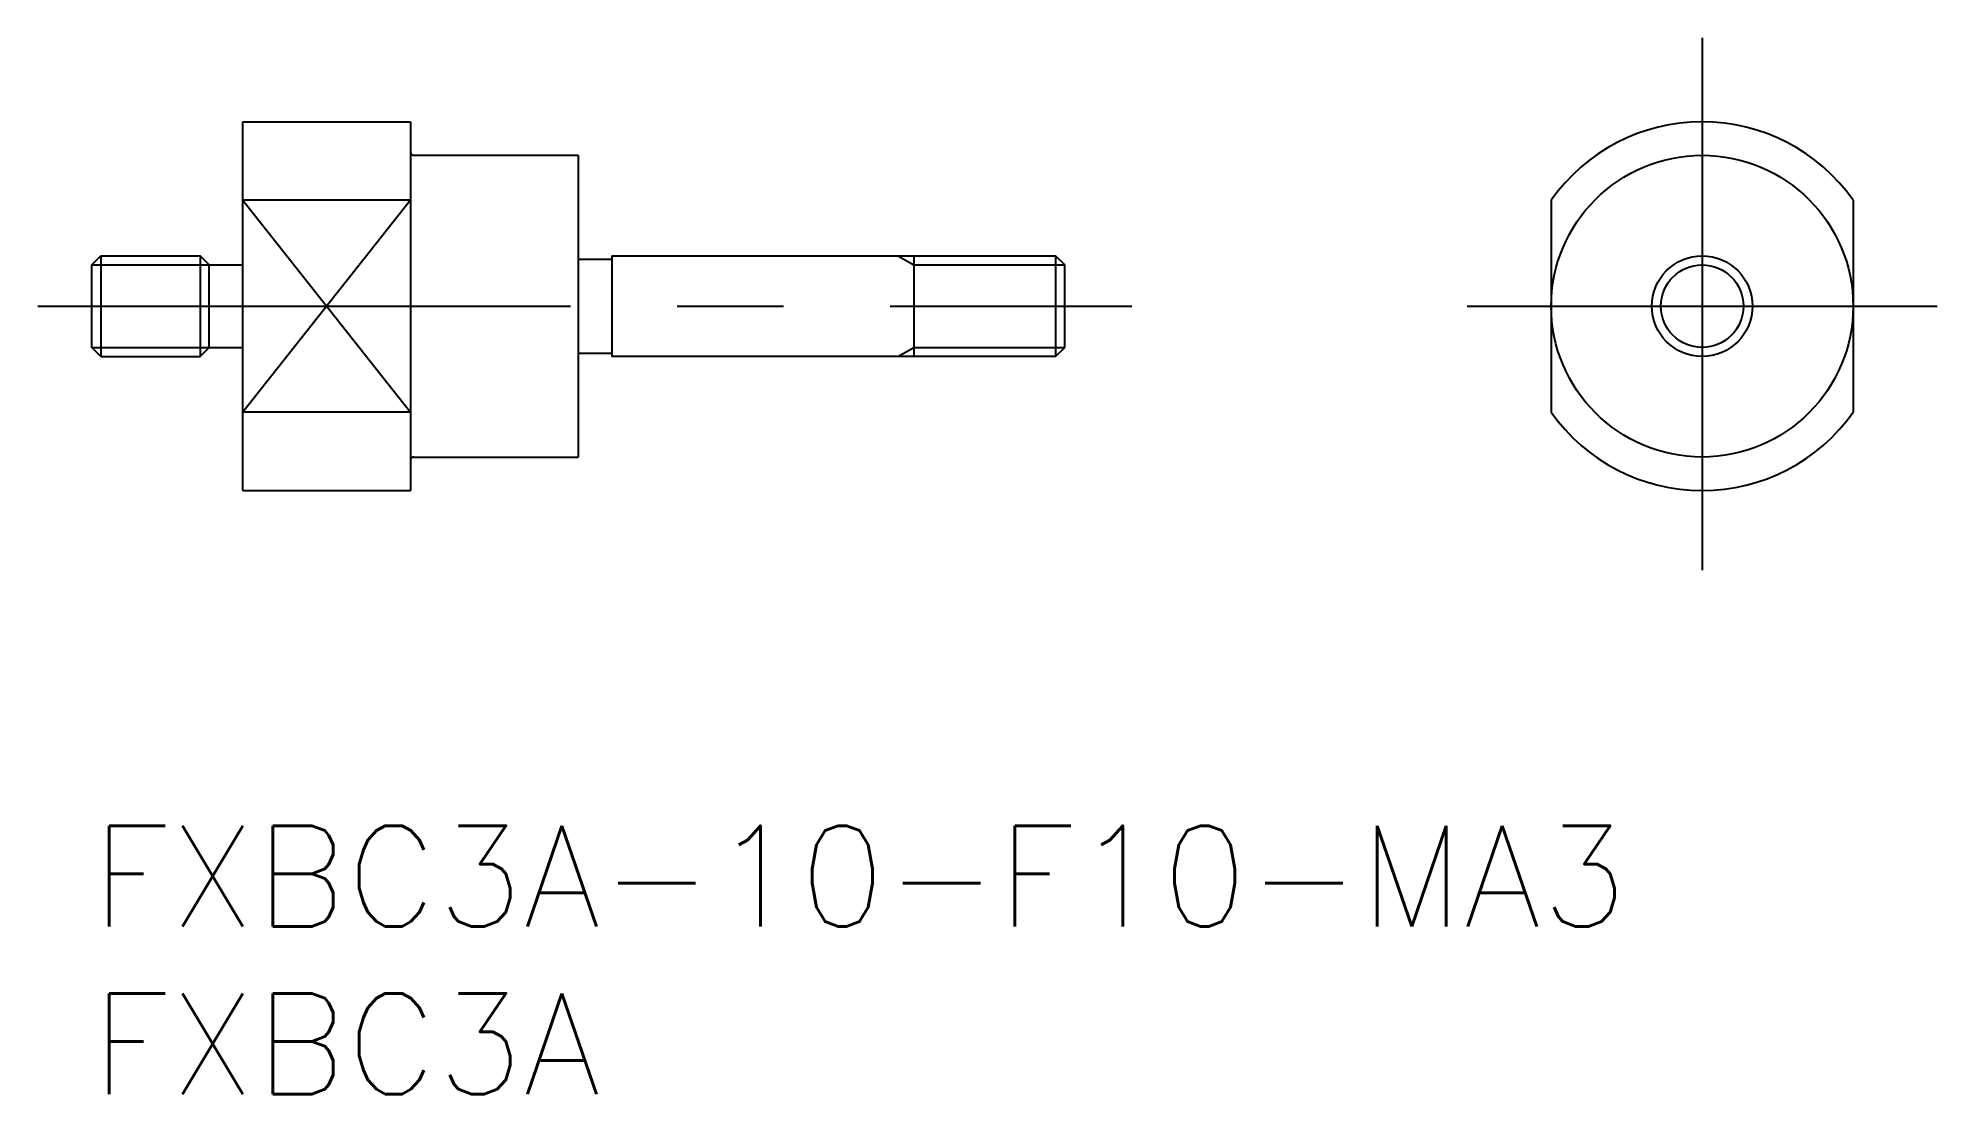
# Model space of a CAD drawing. Extents: x -1.6 to 55, y -8 to 23.5.
import ezdxf

# ---------------------------------------------------------------- set-up
doc = ezdxf.new("R2010")
doc.units = 0
doc.header["$LTSCALE"] = 0.5
doc.linetypes.add('CENTER', pattern=[50.8, 31.75, -6.35, 6.35, -6.35])
for name, color, linetype in [('MSM_CENTER', 1, 'CENTER'), ('MSM_CONTINUOUS', 7, 'CONTINUOUS'), ('MSM_NARROW', 5, 'CONTINUOUS'), ('MSM_PART_NUMBER', 7, 'CONTINUOUS')]:
    doc.layers.add(name, color=color, linetype=linetype)
doc.styles.get("Standard").update_dxf_attribs({"font": 'txt.shx', "height": 3, "bigfont": 'bigfont.shx'})

# ---------------------------------------------------------------- blocks, each defined once
blk = doc.blocks.new('*U4')
at = {"layer": 'MSM_PART_NUMBER'}
blk.add_text('FXBC3A-10-F10-MA3', height=3, dxfattribs=at).set_placement((0, -3))
blk = doc.blocks.new('*U5')
at = {"layer": 'MSM_PART_NUMBER'}
blk.add_text('FXBC3A', height=3, dxfattribs=at).set_placement((0, -8))

msp = doc.modelspace()

# ---------------------------------------------------------------- linework, layer by layer
at = {"layer": 'MSM_CENTER'}
for p, q in [((48, 23.5), (48, 7.5)), ((-1.603, 15.5), (31, 15.5)), ((41, 15.5), (55, 15.5))]:
    msp.add_line(p, q, dxfattribs=at)
at = {"layer": 'MSM_CONTINUOUS'}
for p, q in [((4.5, 10), (4.5, 21)), ((4.5, 21), (9.5, 21)), ((9.5, 21), (9.5, 10)), ((9.6, 20), (14.5, 20)), ((14.5, 20), (14.5, 11)), ((9.5, 18.662), (4.5, 18.662)), ((43.5, 18.662), (43.5, 12.338)), ((52.5, 18.662), (52.5, 12.338)), ((0, 16.73), (0.27, 17)), ((0.27, 17), (3.229, 17)), ((0.27, 17), (0.27, 14)), ((3.5, 16.73), (3.229, 17)), ((3.229, 17), (3.229, 14)), ((15.5, 17), (28.73, 17)), ((15.5, 17), (15.5, 14)), ((24.5, 17), (24.5, 14)), ((29, 16.73), (28.73, 17)), ((28.73, 17), (28.73, 14)), ((0, 14.271), (0, 16.73)), ((3.5, 14.271), (3.5, 16.73)), ((3.5, 16.73), (4.5, 16.73)), ((14.5, 16.9), (15.5, 16.9)), ((29, 14.271), (29, 16.73)), ((0.27, 14), (0, 14.271)), ((3.229, 14), (3.5, 14.271)), ((3.5, 14.271), (4.5, 14.271)), ((28.73, 14), (29, 14.271)), ((0.27, 14), (3.229, 14)), ((14.5, 14.1), (15.5, 14.1)), ((28.73, 14), (15.5, 14)), ((9.5, 12.338), (4.5, 12.338)), ((9.6, 11), (14.5, 11)), ((4.5, 10), (9.5, 10))]:
    msp.add_line(p, q, dxfattribs=at)
for radius in [4.5, 1.5]:
    msp.add_circle((48, 15.5), radius, dxfattribs=at)
for centre, radius, start, end in [((48, 15.5), 5.5, 35.0968, 144.9032), ((9.6, 20.1), 0.1, 180, 270), ((48, 15.5), 5.5, 215.0968, 324.9032), ((9.6, 10.9), 0.1, 90, 180)]:
    msp.add_arc(centre, radius, start, end, dxfattribs=at)
at = {"layer": 'MSM_NARROW'}
for p, q in [((4.5, 18.662), (9.5, 12.338)), ((9.5, 18.662), (4.5, 12.338)), ((24.031, 17), (24.5, 16.73)), ((0, 16.73), (3.5, 16.73)), ((24.5, 16.73), (29, 16.73)), ((0, 14.271), (3.5, 14.271)), ((24.031, 14), (24.5, 14.271)), ((24.5, 14.271), (29, 14.271))]:
    msp.add_line(p, q, dxfattribs=at)
msp.add_circle((48, 15.5), 1.23, dxfattribs=at)

# ---------------------------------------------------------------- block references
at = {"layer": 'MSM_CONTINUOUS'}
for name in ['*U4', '*U5']:
    msp.add_blockref(name, (0, 0), dxfattribs=at)

doc.saveas('drawing.dxf')
